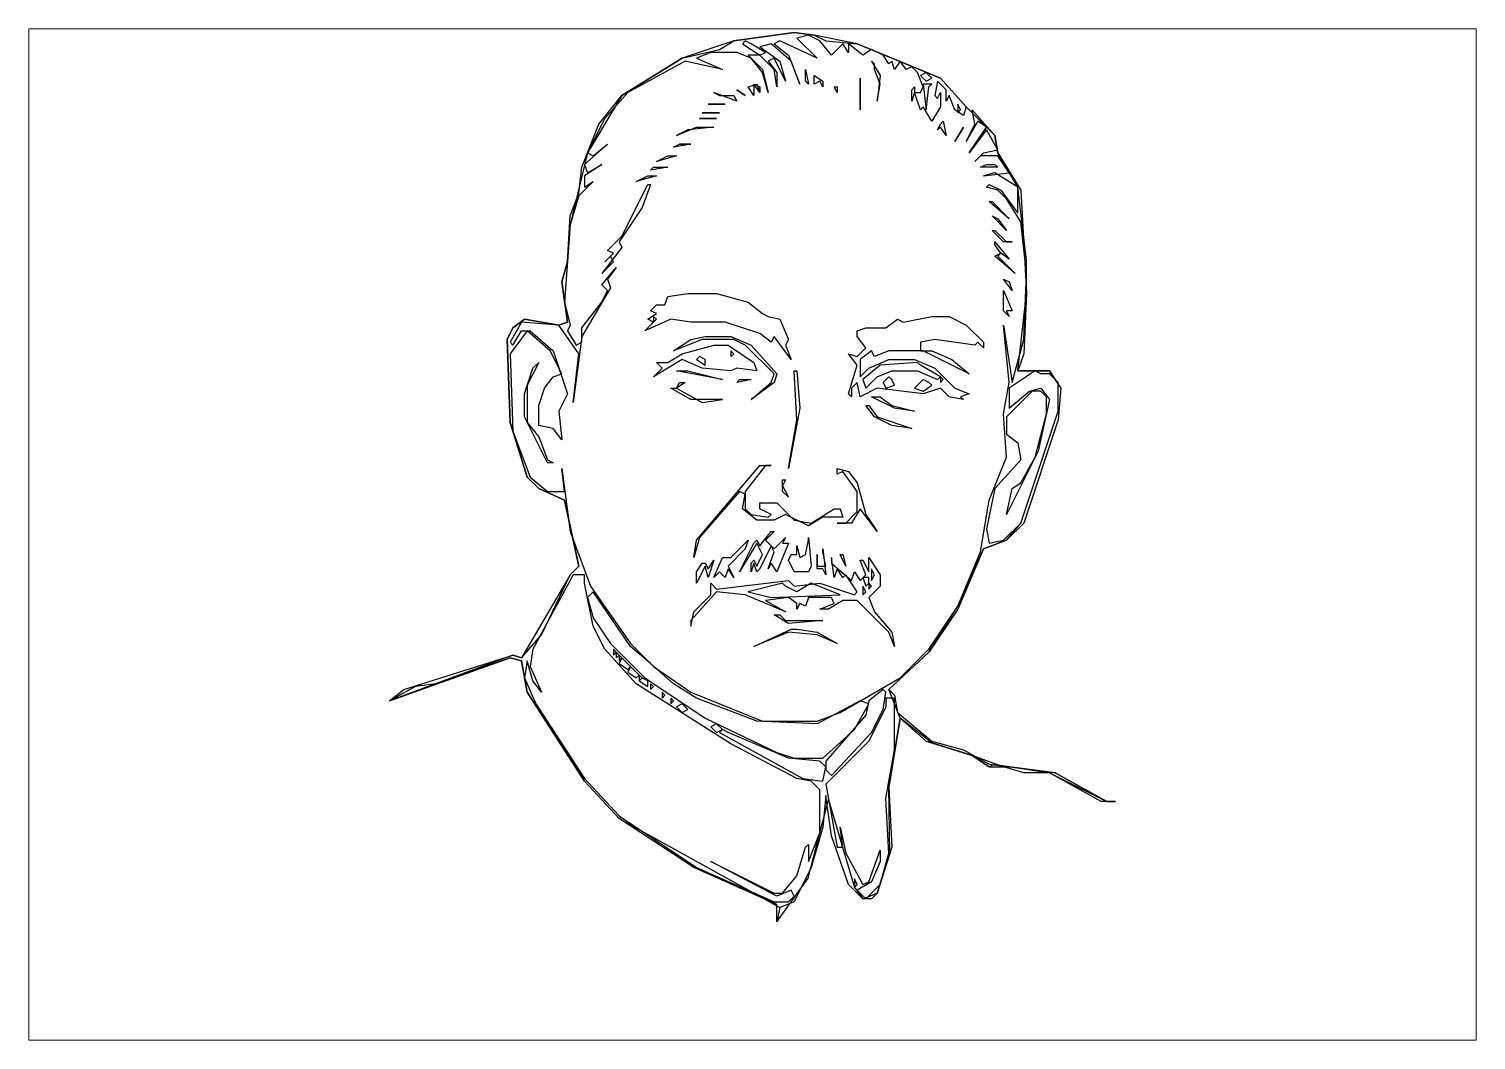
# Paper-space layout '布局1' of a CAD drawing. Extents: x 1.14 to 10.24, y 0.79 to 7.15.
# The model-space entities are those that its viewports show. They can reach past a viewport. Long polylines and large blocks are cut down to what shows.
import ezdxf

# ---------------------------------------------------------------- set-up
doc = ezdxf.new("R2010")
doc.units = 0
doc.header["$MEASUREMENT"] = 0
doc.layers.get('0').update_dxf_attribs({"color": 3})

msp = doc.modelspace()

# ---------------------------------------------------------------- linework, layer by layer
at = {"linetype": 'Continuous'}
for points in [[(184, 439), (191, 438), (195, 436), (206, 435), (235, 423), (244, 413), (243, 410), (240, 412), (238, 417), (237, 415), (237, 419), (234, 422), (233, 417), (234, 416), (235, 418), (235, 413), (232, 408), (229, 413), (228, 412), (226, 418), (225, 415), (225, 419), (226, 420), (226, 418), (228, 418), (229, 420), (227, 425), (225, 427), (223, 426), (221, 429), (219, 426), (218, 429), (217, 428), (215, 431), (211, 433), (208, 431), (203, 435), (203, 432), (201, 435), (197, 431), (193, 436), (189, 438), (185, 437), (192, 430), (179, 436), (177, 435), (182, 431), (186, 421), (183, 429), (176, 435), (172, 434), (179, 429), (181, 422), (177, 430), (175, 429), (178, 425), (178, 420), (177, 426), (172, 431), (168, 431), (173, 426), (175, 418), (173, 425), (169, 430), (164, 432), (155, 432), (150, 430), (159, 426), (146, 429), (126, 418), (118, 409), (112, 397), (114, 396), (119, 400), (111, 393), (112, 390), (117, 393), (111, 389), (111, 385), (114, 387), (109, 382), (106, 372), (104, 345), (106, 337), (105, 335), (108, 330), (110, 331), (110, 336), (117, 345), (119, 349), (117, 351), (122, 357), (119, 353), (120, 350), (110, 333), (107, 310), (109, 327), (102, 337), (89, 338), (85, 331), (86, 330), (89, 335), (92, 335), (100, 328), (105, 313), (102, 307), (103, 297), (100, 301), (95, 302), (95, 309), (97, 315), (100, 319), (103, 320), (99, 328), (91, 335), (85, 327), (86, 300), (92, 284), (98, 279), (104, 279), (103, 287), (106, 265), (113, 246), (127, 226), (135, 218), (148, 209), (173, 199), (192, 199), (200, 202), (221, 214), (231, 224), (241, 239), (249, 258), (252, 276), (258, 291), (257, 306), (259, 317), (257, 337), (260, 317), (264, 332), (265, 355), (263, 373), (258, 381), (255, 384), (251, 385), (252, 386), (256, 384), (262, 376), (262, 385), (254, 390), (250, 389), (259, 390), (255, 396), (249, 396), (247, 394), (250, 397), (255, 398), (251, 405), (245, 397), (251, 406), (248, 408), (244, 401), (247, 407), (246, 412), (254, 403), (255, 397), (263, 384), (265, 348), (264, 327), (262, 321), (273, 321), (277, 315), (276, 304), (264, 268), (258, 262), (250, 259), (241, 238), (231, 223), (217, 210), (219, 208), (220, 202), (232, 192), (243, 189), (252, 184), (275, 181), (293, 171), (296, 171), (291, 171), (273, 181), (264, 181), (254, 184), (252, 183), (246, 187), (230, 192), (221, 200), (217, 176), (218, 155), (213, 139), (211, 137), (208, 137), (203, 142), (197, 159), (195, 173), (194, 162), (190, 148), (184, 136), (179, 134), (178, 129), (178, 135), (149, 148), (123, 165), (111, 178), (91, 209), (89, 220), (85, 221), (59, 212), (52, 211), (43, 206), (48, 210), (86, 222), (89, 221), (96, 229), (106, 250), (109, 253), (104, 276), (95, 280), (91, 284), (85, 303), (84, 332), (86, 336), (90, 339), (102, 337), (105, 338), (103, 352), (105, 359), (106, 375), (109, 383), (110, 392), (116, 407), (124, 417), (145, 430), (158, 433), (163, 436), (184, 439)], [(169, 435), (167, 436), (166, 435), (172, 431), (174, 432), (169, 435)], [(212, 426), (212, 428), (211, 429), (214, 424), (213, 415), (214, 421), (212, 426)], [(188, 422), (188, 426), (189, 421), (188, 422)], [(191, 423), (191, 424), (194, 422), (194, 420), (193, 422), (191, 421), (191, 423)], [(232, 423), (230, 425), (228, 424), (230, 422), (232, 423)], [(164, 419), (167, 417), (164, 419)], [(168, 420), (171, 421), (172, 418), (170, 421), (170, 417), (168, 420)], [(170, 421), (172, 420), (172, 418), (170, 421)], [(198, 420), (199, 420), (199, 418), (198, 420)], [(207, 420), (207, 423), (207, 412), (207, 420)], [(231, 420), (232, 421), (229, 421), (230, 412), (231, 420)], [(154, 414), (160, 414), (154, 414)], [(156, 418), (158, 417), (163, 417), (164, 415), (156, 418)], [(242, 412), (241, 414), (241, 411), (242, 412)], [(151, 409), (157, 409), (151, 409)], [(152, 411), (158, 411), (152, 411)], [(150, 406), (156, 406), (147, 405), (143, 403), (150, 406)], [(235, 407), (236, 408), (237, 403), (235, 406), (234, 405), (235, 407)], [(240, 401), (243, 406), (240, 401)], [(142, 399), (144, 400), (148, 400), (142, 399)], [(144, 400), (148, 400), (144, 400)], [(140, 396), (143, 396), (136, 394), (140, 396)], [(133, 389), (136, 389), (129, 387), (133, 389)], [(135, 392), (140, 392), (134, 391), (135, 392)], [(251, 393), (254, 393), (255, 392), (249, 392), (251, 393)], [(133, 386), (134, 386), (131, 378), (123, 366), (124, 364), (117, 355), (121, 359), (120, 361), (118, 359), (121, 362), (119, 363), (124, 368), (133, 386)], [(252, 380), (253, 380), (259, 374), (252, 380)], [(253, 375), (255, 374), (258, 370), (253, 375)], [(253, 370), (254, 370), (258, 366), (260, 366), (257, 366), (253, 370)], [(254, 365), (254, 366), (259, 360), (256, 362), (255, 361), (261, 355), (254, 361), (256, 362), (254, 365)], [(147, 348), (157, 348), (168, 345), (173, 341), (175, 340), (179, 339), (182, 332), (181, 330), (183, 325), (177, 333), (176, 331), (172, 334), (160, 338), (150, 338), (148, 338), (141, 339), (132, 335), (135, 338), (133, 339), (136, 341), (134, 342), (136, 344), (139, 344), (140, 347), (147, 348)], [(257, 353), (259, 352), (260, 349), (257, 353)], [(257, 348), (257, 349), (260, 342), (258, 342), (259, 340), (257, 342), (257, 348)], [(136, 339), (135, 340), (135, 338), (136, 339)], [(232, 340), (238, 340), (244, 337), (250, 331), (250, 329), (248, 331), (247, 330), (233, 332), (228, 331), (228, 328), (232, 328), (239, 325), (245, 320), (229, 328), (217, 328), (212, 326), (211, 328), (207, 325), (207, 319), (210, 322), (217, 325), (226, 325), (233, 322), (240, 315), (245, 313), (242, 312), (243, 311), (238, 312), (235, 315), (229, 313), (213, 315), (207, 312), (206, 317), (204, 315), (204, 312), (203, 313), (206, 323), (203, 327), (206, 326), (209, 329), (206, 333), (206, 335), (209, 336), (216, 336), (220, 339), (222, 338), (232, 340)], [(153, 333), (162, 333), (169, 330), (178, 320), (177, 317), (169, 311), (176, 317), (177, 320), (167, 330), (163, 332), (152, 332), (142, 328), (148, 332), (153, 333)], [(156, 330), (161, 330), (170, 324), (171, 321), (164, 322), (162, 321), (152, 322), (145, 325), (135, 319), (138, 322), (136, 324), (140, 324), (145, 327), (156, 330)], [(163, 327), (162, 328), (162, 326), (163, 327)], [(93, 322), (95, 324), (91, 316), (91, 303), (95, 298), (98, 290), (100, 289), (98, 289), (90, 305), (90, 313), (93, 322)], [(153, 325), (151, 326), (150, 325), (153, 323), (153, 325)], [(228, 323), (227, 324), (214, 323), (208, 318), (209, 315), (213, 319), (218, 321), (227, 321), (234, 318), (235, 319), (228, 323)], [(143, 321), (147, 321), (159, 318), (143, 321)], [(165, 318), (169, 318), (164, 317), (165, 318)], [(184, 321), (185, 321), (186, 308), (182, 287), (185, 304), (184, 321)], [(218, 318), (217, 319), (215, 317), (216, 315), (219, 316), (218, 318)], [(231, 317), (229, 318), (226, 315), (229, 314), (232, 316), (231, 317)], [(236, 318), (235, 319), (235, 317), (236, 318)], [(270, 320), (268, 321), (259, 315), (259, 308), (266, 314), (270, 315), (273, 311), (269, 293), (258, 271), (260, 280), (263, 282), (268, 291), (272, 306), (272, 312), (270, 314), (267, 314), (258, 305), (258, 299), (262, 296), (263, 290), (254, 280), (251, 266), (252, 261), (257, 262), (263, 268), (276, 307), (276, 317), (273, 320), (270, 320)], [(144, 317), (146, 317), (143, 315), (152, 310), (159, 311), (148, 311), (141, 315), (143, 315), (144, 317)], [(209, 309), (210, 309), (213, 305), (225, 301), (218, 302), (212, 305), (209, 309)], [(211, 312), (214, 312), (218, 309), (226, 307), (219, 308), (211, 312)], [(172, 288), (176, 288), (174, 288), (167, 279), (167, 273), (169, 271), (175, 270), (176, 271), (172, 273), (172, 275), (178, 275), (184, 269), (190, 268), (198, 273), (200, 273), (201, 270), (194, 270), (189, 267), (181, 271), (177, 269), (171, 269), (166, 273), (167, 278), (165, 279), (151, 263), (149, 256), (150, 262), (172, 288)], [(180, 283), (181, 283), (180, 281), (182, 277), (180, 279), (180, 283)], [(199, 287), (203, 286), (206, 282), (209, 271), (213, 265), (207, 273), (204, 268), (199, 268), (202, 268), (206, 272), (206, 279), (201, 286), (199, 285), (199, 287)], [(176, 265), (177, 265), (174, 262), (177, 259), (181, 263), (180, 261), (182, 261), (178, 251), (176, 254), (175, 252), (177, 258), (176, 260), (172, 252), (171, 251), (170, 254), (169, 251), (169, 254), (170, 255), (171, 253), (173, 257), (171, 261), (165, 251), (170, 261), (171, 262), (172, 260), (176, 265)], [(189, 262), (189, 263), (190, 253), (189, 251), (184, 251), (182, 255), (183, 257), (185, 257), (185, 260), (186, 256), (188, 257), (189, 262)], [(167, 261), (168, 262), (167, 259), (161, 253), (163, 249), (161, 252), (160, 249), (158, 251), (156, 249), (159, 256), (162, 256), (167, 261)], [(194, 258), (194, 259), (195, 250), (194, 252), (192, 252), (192, 257), (192, 253), (195, 253), (194, 258)], [(207, 255), (208, 255), (210, 251), (210, 256), (214, 250), (214, 246), (210, 242), (212, 237), (218, 230), (219, 225), (217, 230), (206, 241), (201, 241), (196, 238), (193, 238), (198, 240), (197, 242), (189, 242), (188, 239), (186, 240), (185, 238), (185, 240), (182, 242), (174, 241), (181, 237), (167, 243), (157, 244), (148, 234), (148, 232), (149, 237), (155, 243), (155, 247), (157, 245), (182, 248), (184, 246), (193, 247), (205, 243), (206, 244), (202, 250), (201, 249), (199, 252), (198, 249), (197, 256), (197, 254), (204, 248), (205, 251), (207, 248), (209, 250), (207, 255)], [(152, 254), (153, 254), (154, 252), (156, 255), (154, 249), (153, 253), (150, 247), (150, 251), (152, 254)], [(200, 257), (201, 257), (202, 253), (200, 257)], [(111, 247), (111, 250), (107, 250), (93, 224), (92, 218), (96, 209), (93, 213), (91, 220), (90, 214), (94, 205), (111, 179), (123, 166), (150, 148), (177, 136), (182, 136), (184, 138), (183, 140), (178, 138), (155, 150), (177, 139), (180, 139), (185, 145), (188, 155), (189, 156), (189, 150), (193, 160), (193, 175), (190, 178), (185, 179), (162, 191), (129, 212), (118, 224), (114, 232), (111, 247)], [(210, 247), (210, 249), (208, 249), (209, 246), (210, 247)], [(212, 250), (211, 252), (211, 248), (212, 250)], [(142, 212), (134, 219), (127, 225), (114, 244), (112, 242), (114, 235), (120, 226), (132, 214), (153, 200), (178, 188), (184, 186), (194, 186), (205, 196), (210, 205), (207, 206), (192, 198), (171, 199), (150, 207), (142, 212)], [(181, 246), (180, 247), (168, 244), (176, 242), (200, 243), (190, 247), (185, 244), (181, 246)], [(209, 244), (208, 246), (208, 243), (209, 244)], [(211, 246), (210, 247), (210, 245), (211, 246)], [(177, 236), (179, 236), (181, 234), (194, 234), (182, 233), (177, 236)], [(183, 231), (185, 231), (192, 230), (199, 226), (192, 229), (182, 230), (170, 225), (183, 231)], [(122, 223), (121, 224), (121, 222), (122, 223)], [(123, 222), (122, 223), (122, 221), (123, 222)], [(124, 221), (123, 222), (123, 220), (124, 221)], [(125, 220), (124, 221), (123, 219), (126, 217), (127, 218), (125, 220)], [(128, 217), (127, 218), (126, 216), (129, 214), (130, 215), (128, 217)], [(131, 214), (130, 215), (130, 213), (131, 214)], [(133, 213), (131, 214), (130, 213), (133, 211), (133, 213)], [(135, 211), (134, 212), (134, 210), (135, 211)], [(139, 208), (138, 209), (138, 207), (139, 208)], [(142, 206), (141, 207), (141, 205), (142, 206)], [(216, 209), (215, 210), (210, 206), (209, 201), (195, 185), (195, 182), (197, 180), (211, 195), (215, 203), (216, 209)], [(219, 201), (219, 207), (216, 207), (216, 204), (210, 192), (195, 177), (199, 155), (201, 155), (200, 162), (202, 153), (208, 142), (210, 143), (214, 154), (214, 150), (211, 143), (206, 140), (209, 137), (214, 142), (217, 153), (216, 172), (219, 189), (219, 201)], [(147, 203), (145, 205), (143, 204), (145, 202), (147, 203)], [(159, 196), (157, 198), (155, 197), (157, 195), (159, 196)], [(161, 195), (159, 196), (158, 195), (187, 179), (194, 178), (195, 183), (193, 185), (182, 186), (161, 195)], [(206, 142), (205, 144), (205, 141), (206, 142)]]:
    msp.add_lwpolyline(points, dxfattribs=at)
at = {"color": 242, "linetype": 'Continuous'}
for points in [[(104, 276), (109, 253), (106, 250), (89, 221), (86, 222), (43, 206), (85, 221), (89, 220), (90, 214), (91, 209), (111, 178), (123, 165), (179, 134), (178, 129), (188.94, 144.28), (193, 160), (195.99, 171.56), (205, 141), (208, 137), (213, 139), (213.91, 141.91), (217.38, 153), (217, 176), (221, 200), (230, 192), (246, 187), (252, 183), (259.67, 183), (273, 181), (293, 171), (275, 181), (255.54, 183.54), (246, 187), (232, 191.38), (221, 200), (217, 210), (231, 223), (241, 239), (250, 259), (258, 262), (263, 268), (276, 307), (276, 316.5), (273, 321), (262, 321), (265, 348), (265, 359.63), (262, 385), (255, 397), (254, 403), (244, 413), (235, 423), (206, 435), (191, 438), (184, 439), (163, 436), (145, 430), (124, 417), (112, 397), (106, 372), (105, 359), (103, 352), (105, 338)], [(105, 338), (102, 337), (90, 339), (86, 336), (84, 332), (85, 303), (91, 284), (95, 280), (104, 276), (109, 253)]]:
    msp.add_lwpolyline(points, dxfattribs=at)

psp = doc.layouts.new('布局1')

# ---------------------------------------------------------------- viewports
at = {"layer": '0', "linetype": 'Continuous'}
psp.add_viewport(center=(5.6867, 3.9733), size=(9.0987, 6.357333), view_center_point=(169.5, 264), view_height=352.372881, dxfattribs=at)

doc.saveas('drawing.dxf')
